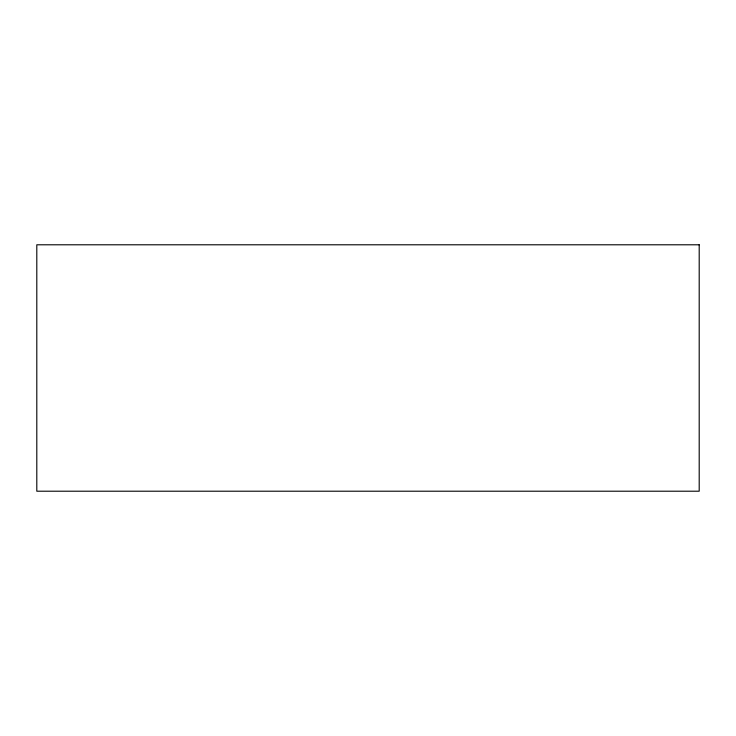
<?xml version="1.0" encoding="UTF-8"?>
<svg xmlns="http://www.w3.org/2000/svg" width="736" height="736" viewBox="0 0 736 736"><rect width="100%" height="100%" fill="white"/><g stroke="black" fill="none" stroke-linecap="round" stroke-linejoin="round"><path stroke-width="1.1" d="M699.2 244.794L36.8 244.794L36.8 491.206L699.2 491.206L699.2 244.794"/></g></svg>
